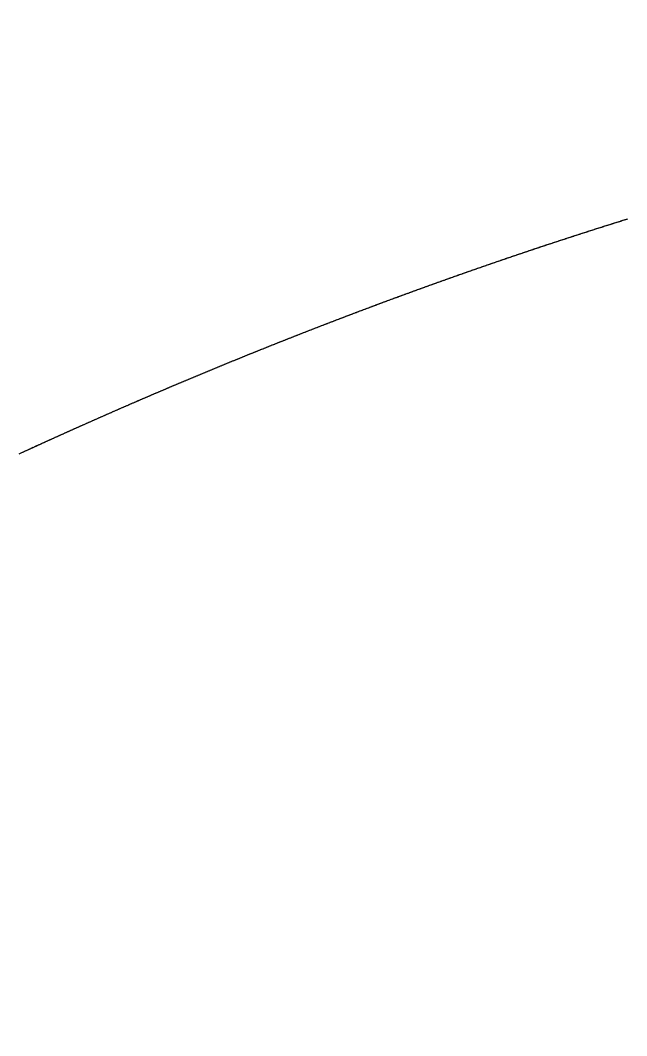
# Model space of a CAD drawing. Header units: metres. Extents: x -570 to 1280, y 0 to 800.
# Drawn here: x -412.1 to -382.3, y 150.1 to 200.1 of the extents above; entities that cross this region are included whole.
import ezdxf

# ---------------------------------------------------------------- set-up
doc = ezdxf.new("R2010")
doc.units = ezdxf.units.M

msp = doc.modelspace()

# ---------------------------------------------------------------- linework, layer by layer
for p, q in [((-382.89917, 190.11607, -692.8203), (-382.79916, 190.1475, -692.8203)), ((-382.84, 190.13469, -692.8203), (-382.74, 190.16606, -692.8203)), ((-382.78082, 190.1533, -692.8203), (-382.68082, 190.18462, -692.8203)), ((-382.72165, 190.17186, -692.8203), (-382.62164, 190.20317, -692.8203)), ((-382.66245, 190.19041, -692.8203), (-382.56244, 190.22173, -692.8203)), ((-382.60327, 190.20891, -692.8203), (-382.50327, 190.24022, -692.8203)), ((-382.5441, 190.22746, -692.8203), (-382.4441, 190.25871, -692.8203)), ((-382.48492, 190.24596, -692.8203), (-382.38492, 190.2772, -692.8203)), ((-382.42575, 190.26445, -692.8203), (-382.32574, 190.29564, -692.8203)), ((-382.36658, 190.28288, -692.8203), (-382.26657, 190.31407, -692.8203)), ((-382.30737, 190.30138, -692.8203), (-382.20737, 190.3325, -692.8203)), ((-384.497, 189.6071, -692.8203), (-384.397, 189.63933, -692.8203)), ((-384.4378, 189.6262, -692.8203), (-384.33783, 189.65837, -692.8203)), ((-384.37863, 189.64525, -692.8203), (-384.27863, 189.67741, -692.8203)), ((-384.31946, 189.66429, -692.8203), (-384.21945, 189.69646, -692.8203)), ((-384.26028, 189.68333, -692.8203), (-384.16028, 189.71544, -692.8203)), ((-384.2011, 189.70232, -692.8203), (-384.1011, 189.73442, -692.8203)), ((-384.14194, 189.7213, -692.8203), (-384.04193, 189.75334, -692.8203)), ((-384.08276, 189.74028, -692.8203), (-383.98276, 189.77232, -692.8203)), ((-384.02356, 189.75926, -692.8203), (-383.92355, 189.79124, -692.8203)), ((-383.9644, 189.77818, -692.8203), (-383.86438, 189.81017, -692.8203)), ((-383.9052, 189.7971, -692.8203), (-383.8052, 189.82903, -692.8203)), ((-383.84604, 189.81602, -692.8203), (-383.74603, 189.84789, -692.8203)), ((-383.78687, 189.83488, -692.8203), (-383.68686, 189.86674, -692.8203)), ((-383.72766, 189.85374, -692.8203), (-383.62766, 189.8856, -692.8203)), ((-383.6685, 189.8726, -692.8203), (-383.56848, 189.9044, -692.8203)), ((-383.6093, 189.89146, -692.8203), (-383.5093, 189.9232, -692.8203)), ((-383.55014, 189.91026, -692.8203), (-383.45013, 189.942, -692.8203)), ((-383.49097, 189.92906, -692.8203), (-383.39096, 189.9608, -692.8203)), ((-383.4318, 189.94786, -692.8203), (-383.3318, 189.97954, -692.8203)), ((-383.37262, 189.9666, -692.8203), (-383.2726, 189.99828, -692.8203)), ((-383.31342, 189.98534, -692.8203), (-383.2134, 190.01701, -692.8203)), ((-383.25424, 190.00407, -692.8203), (-383.15424, 190.03569, -692.8203)), ((-383.19507, 190.02281, -692.8203), (-383.09506, 190.05437, -692.8203)), ((-383.1359, 190.04149, -692.8203), (-383.0359, 190.07304, -692.8203)), ((-383.07672, 190.06017, -692.8203), (-382.9767, 190.09166, -692.8203)), ((-383.01752, 190.07884, -692.8203), (-382.9175, 190.11028, -692.8203)), ((-382.95834, 190.09746, -692.8203), (-382.85834, 190.12889, -692.8203)), ((-386.03564, 189.1049, -692.8203), (-385.93564, 189.13792, -692.8203)), ((-385.97647, 189.12444, -692.8203), (-385.87646, 189.1574, -692.8203)), ((-385.9173, 189.14397, -692.8203), (-385.8173, 189.17693, -692.8203)), ((-385.85812, 189.1635, -692.8203), (-385.75812, 189.1964, -692.8203)), ((-385.79895, 189.18297, -692.8203), (-385.6989, 189.2158, -692.8203)), ((-385.73975, 189.20244, -692.8203), (-385.63974, 189.23528, -692.8203)), ((-385.68057, 189.22185, -692.8203), (-385.58057, 189.25468, -692.8203)), ((-385.6214, 189.24132, -692.8203), (-385.5214, 189.2741, -692.8203)), ((-385.56223, 189.26073, -692.8203), (-385.46222, 189.29344, -692.8203)), ((-385.50305, 189.28008, -692.8203), (-385.403, 189.31285, -692.8203)), ((-385.44385, 189.29948, -692.8203), (-385.34387, 189.3322, -692.8203)), ((-385.38467, 189.31883, -692.8203), (-385.28467, 189.35149, -692.8203)), ((-385.3255, 189.33818, -692.8203), (-385.2255, 189.37083, -692.8203)), ((-385.26633, 189.35747, -692.8203), (-385.16632, 189.39012, -692.8203)), ((-385.20715, 189.37682, -692.8203), (-385.10715, 189.40941, -692.8203)), ((-385.14795, 189.3961, -692.8203), (-385.04797, 189.42863, -692.8203)), ((-385.0888, 189.41539, -692.8203), (-384.98877, 189.44786, -692.8203)), ((-385.0296, 189.43462, -692.8203), (-384.9296, 189.46709, -692.8203)), ((-384.97043, 189.45384, -692.8203), (-384.87042, 189.48631, -692.8203)), ((-384.91125, 189.47307, -692.8203), (-384.81125, 189.50548, -692.8203)), ((-384.85208, 189.4923, -692.8203), (-384.75208, 189.5247, -692.8203)), ((-384.7929, 189.51146, -692.8203), (-384.69287, 189.54381, -692.8203)), ((-384.7337, 189.53062, -692.8203), (-384.63373, 189.56297, -692.8203)), ((-384.67453, 189.54979, -692.8203), (-384.57452, 189.58208, -692.8203)), ((-384.61536, 189.5689, -692.8203), (-384.51535, 189.60118, -692.8203)), ((-384.55618, 189.588, -692.8203), (-384.45618, 189.62029, -692.8203)), ((-387.51514, 188.61089, -692.8203), (-387.4151, 188.64464, -692.8203)), ((-387.45593, 188.63084, -692.8203), (-387.35593, 188.66454, -692.8203)), ((-387.39676, 188.6508, -692.8203), (-387.29675, 188.6845, -692.8203)), ((-387.3376, 188.67076, -692.8203), (-387.23758, 188.70439, -692.8203)), ((-387.2784, 188.69066, -692.8203), (-387.1784, 188.72429, -692.8203)), ((-387.21924, 188.71056, -692.8203), (-387.1192, 188.74419, -692.8203)), ((-387.16003, 188.73045, -692.8203), (-387.06006, 188.76402, -692.8203)), ((-387.10086, 188.75029, -692.8203), (-387.00085, 188.78386, -692.8203)), ((-387.0417, 188.77019, -692.8203), (-386.94168, 188.8037, -692.8203)), ((-386.9825, 188.79002, -692.8203), (-386.8825, 188.82347, -692.8203)), ((-386.92334, 188.8098, -692.8203), (-386.82333, 188.84325, -692.8203)), ((-386.86414, 188.82964, -692.8203), (-386.76416, 188.86302, -692.8203)), ((-386.80496, 188.84941, -692.8203), (-386.70496, 188.8828, -692.8203)), ((-386.7458, 188.86913, -692.8203), (-386.64578, 188.90251, -692.8203)), ((-386.6866, 188.8889, -692.8203), (-386.5866, 188.92223, -692.8203)), ((-386.62744, 188.90862, -692.8203), (-386.52744, 188.94194, -692.8203)), ((-386.56827, 188.92833, -692.8203), (-386.46826, 188.9616, -692.8203)), ((-386.5091, 188.94804, -692.8203), (-386.40906, 188.98125, -692.8203)), ((-386.4499, 188.9677, -692.8203), (-386.34988, 189.0009, -692.8203)), ((-386.39072, 188.98735, -692.8203), (-386.2907, 189.02055, -692.8203)), ((-386.33154, 189.007, -692.8203), (-386.23154, 189.04015, -692.8203)), ((-386.27237, 189.0266, -692.8203), (-386.17236, 189.05974, -692.8203)), ((-386.2132, 189.04619, -692.8203), (-386.1132, 189.07933, -692.8203)), ((-386.154, 189.06578, -692.8203), (-386.05402, 189.09886, -692.8203)), ((-386.09482, 189.08537, -692.8203), (-385.9948, 189.1184, -692.8203)), ((-388.9946, 188.10588, -692.8203), (-388.8946, 188.14037, -692.8203)), ((-388.93542, 188.12633, -692.8203), (-388.8354, 188.16075, -692.8203)), ((-388.87622, 188.14671, -692.8203), (-388.7762, 188.18114, -692.8203)), ((-388.81705, 188.1671, -692.8203), (-388.71704, 188.20146, -692.8203)), ((-388.75787, 188.18742, -692.8203), (-388.65787, 188.22179, -692.8203)), ((-388.6987, 188.20781, -692.8203), (-388.5987, 188.24211, -692.8203)), ((-388.63953, 188.22807, -692.8203), (-388.53952, 188.26237, -692.8203)), ((-388.58032, 188.2484, -692.8203), (-388.48035, 188.2827, -692.8203)), ((-388.52115, 188.26866, -692.8203), (-388.42114, 188.30296, -692.8203)), ((-388.46198, 188.28899, -692.8203), (-388.36197, 188.32317, -692.8203)), ((-388.4028, 188.30919, -692.8203), (-388.3028, 188.34337, -692.8203)), ((-388.34363, 188.32945, -692.8203), (-388.24362, 188.36357, -692.8203)), ((-388.28445, 188.34966, -692.8203), (-388.18445, 188.38377, -692.8203)), ((-388.22528, 188.36986, -692.8203), (-388.12524, 188.40398, -692.8203)), ((-388.16608, 188.39006, -692.8203), (-388.06607, 188.42412, -692.8203)), ((-388.1069, 188.4102, -692.8203), (-388.0069, 188.44426, -692.8203)), ((-388.04773, 188.43034, -692.8203), (-387.94772, 188.46434, -692.8203)), ((-387.98856, 188.45049, -692.8203), (-387.88855, 188.48448, -692.8203)), ((-387.92938, 188.47063, -692.8203), (-387.82935, 188.50456, -692.8203)), ((-387.87018, 188.4907, -692.8203), (-387.7702, 188.52458, -692.8203)), ((-387.811, 188.51079, -692.8203), (-387.711, 188.54466, -692.8203)), ((-387.75183, 188.5308, -692.8203), (-387.65182, 188.56468, -692.8203)), ((-387.69266, 188.55089, -692.8203), (-387.59265, 188.5847, -692.8203)), ((-387.63348, 188.5709, -692.8203), (-387.53348, 188.60466, -692.8203)), ((-387.57428, 188.59093, -692.8203), (-387.4743, 188.62468, -692.8203)), ((-390.4149, 187.61082, -692.8203), (-390.31488, 187.64604, -692.8203)), ((-390.3557, 187.63164, -692.8203), (-390.25568, 187.6668, -692.8203)), ((-390.2965, 187.65245, -692.8203), (-390.19653, 187.6876, -692.8203)), ((-390.23734, 187.67326, -692.8203), (-390.13733, 187.70836, -692.8203)), ((-390.17816, 187.69408, -692.8203), (-390.07816, 187.72911, -692.8203)), ((-390.119, 187.71483, -692.8203), (-390.01898, 187.74986, -692.8203)), ((-390.0598, 187.73552, -692.8203), (-389.9598, 187.77055, -692.8203)), ((-390.0006, 187.75627, -692.8203), (-389.90063, 187.79124, -692.8203)), ((-389.94147, 187.77696, -692.8203), (-389.84143, 187.81194, -692.8203)), ((-389.88226, 187.79765, -692.8203), (-389.78226, 187.83257, -692.8203)), ((-389.8231, 187.81834, -692.8203), (-389.72308, 187.85326, -692.8203)), ((-389.76392, 187.83897, -692.8203), (-389.6639, 187.87383, -692.8203)), ((-389.70474, 187.8596, -692.8203), (-389.60474, 187.89445, -692.8203)), ((-389.64557, 187.88023, -692.8203), (-389.54553, 187.91502, -692.8203)), ((-389.58636, 187.90086, -692.8203), (-389.4864, 187.93565, -692.8203)), ((-389.5272, 187.92143, -692.8203), (-389.4272, 187.95616, -692.8203)), ((-389.46802, 187.942, -692.8203), (-389.368, 187.97673, -692.8203)), ((-389.40884, 187.96257, -692.8203), (-389.30884, 187.99724, -692.8203)), ((-389.34967, 187.98308, -692.8203), (-389.24966, 188.01775, -692.8203)), ((-389.29047, 188.00359, -692.8203), (-389.1905, 188.03825, -692.8203)), ((-389.2313, 188.0241, -692.8203), (-389.1313, 188.0587, -692.8203)), ((-389.17212, 188.0446, -692.8203), (-389.0721, 188.07915, -692.8203)), ((-389.11295, 188.06505, -692.8203), (-389.01294, 188.0996, -692.8203)), ((-389.05377, 188.0855, -692.8203), (-388.95377, 188.11998, -692.8203)), ((-391.83517, 187.1057, -692.8203), (-391.73517, 187.14159, -692.8203)), ((-391.776, 187.12694, -692.8203), (-391.676, 187.16277, -692.8203)), ((-391.7168, 187.14818, -692.8203), (-391.61682, 187.184, -692.8203)), ((-391.65765, 187.16936, -692.8203), (-391.55762, 187.20518, -692.8203)), ((-391.59845, 187.19054, -692.8203), (-391.49844, 187.22636, -692.8203)), ((-391.53928, 187.21172, -692.8203), (-391.43927, 187.24748, -692.8203)), ((-391.4801, 187.2329, -692.8203), (-391.3801, 187.2686, -692.8203)), ((-391.42093, 187.25407, -692.8203), (-391.32092, 187.28972, -692.8203)), ((-391.36176, 187.27519, -692.8203), (-391.26172, 187.31084, -692.8203)), ((-391.30255, 187.29631, -692.8203), (-391.20255, 187.3319, -692.8203)), ((-391.24338, 187.31737, -692.8203), (-391.14337, 187.35295, -692.8203)), ((-391.1842, 187.33842, -692.8203), (-391.0842, 187.37401, -692.8203)), ((-391.12503, 187.35948, -692.8203), (-391.02502, 187.39507, -692.8203)), ((-391.06586, 187.38054, -692.8203), (-390.96585, 187.41606, -692.8203)), ((-391.00665, 187.4016, -692.8203), (-390.90668, 187.43706, -692.8203)), ((-390.94748, 187.42259, -692.8203), (-390.84747, 187.45805, -692.8203)), ((-390.8883, 187.44359, -692.8203), (-390.7883, 187.47899, -692.8203)), ((-390.82913, 187.46452, -692.8203), (-390.72913, 187.49992, -692.8203)), ((-390.76996, 187.48546, -692.8203), (-390.66995, 187.52086, -692.8203)), ((-390.7108, 187.5064, -692.8203), (-390.61078, 187.54173, -692.8203)), ((-390.6516, 187.52733, -692.8203), (-390.55157, 187.56267, -692.8203)), ((-390.5924, 187.54826, -692.8203), (-390.4924, 187.58354, -692.8203)), ((-390.53323, 187.56914, -692.8203), (-390.43323, 187.60435, -692.8203)), ((-390.47406, 187.59001, -692.8203), (-390.37405, 187.62523, -692.8203)), ((-393.1963, 186.6121, -692.8203), (-393.09628, 186.64867, -692.8203)), ((-393.13712, 186.63371, -692.8203), (-393.0371, 186.67027, -692.8203)), ((-393.07794, 186.65538, -692.8203), (-392.9779, 186.69188, -692.8203)), ((-393.01874, 186.67699, -692.8203), (-392.91873, 186.71349, -692.8203)), ((-392.95956, 186.6986, -692.8203), (-392.85956, 186.73503, -692.8203)), ((-392.9004, 186.7202, -692.8203), (-392.80038, 186.75664, -692.8203)), ((-392.84122, 186.74174, -692.8203), (-392.7412, 186.77812, -692.8203)), ((-392.78204, 186.76329, -692.8203), (-392.682, 186.79967, -692.8203)), ((-392.72284, 186.78484, -692.8203), (-392.62286, 186.82115, -692.8203)), ((-392.66367, 186.80632, -692.8203), (-392.56366, 186.84264, -692.8203)), ((-392.6045, 186.8278, -692.8203), (-392.5045, 186.86412, -692.8203)), ((-392.54532, 186.84929, -692.8203), (-392.4453, 186.88554, -692.8203)), ((-392.48615, 186.87077, -692.8203), (-392.38614, 186.90697, -692.8203)), ((-392.42694, 186.8922, -692.8203), (-392.32697, 186.92839, -692.8203)), ((-392.3678, 186.91362, -692.8203), (-392.26776, 186.94981, -692.8203)), ((-392.3086, 186.93504, -692.8203), (-392.2086, 186.97118, -692.8203)), ((-392.24942, 186.9564, -692.8203), (-392.1494, 186.99254, -692.8203)), ((-392.19025, 186.97783, -692.8203), (-392.09024, 187.0139, -692.8203)), ((-392.13107, 186.99913, -692.8203), (-392.03107, 187.0352, -692.8203)), ((-392.0719, 187.0205, -692.8203), (-391.97186, 187.0565, -692.8203)), ((-392.0127, 187.0418, -692.8203), (-391.91272, 187.0778, -692.8203)), ((-391.95352, 187.0631, -692.8203), (-391.85352, 187.09904, -692.8203)), ((-391.89435, 187.0844, -692.8203), (-391.79434, 187.12035, -692.8203)), ((-394.5574, 186.10924, -692.8203), (-394.4574, 186.14653, -692.8203)), ((-394.49823, 186.13133, -692.8203), (-394.3982, 186.16856, -692.8203)), ((-394.43903, 186.15337, -692.8203), (-394.33905, 186.19054, -692.8203)), ((-394.37985, 186.17534, -692.8203), (-394.27985, 186.21251, -692.8203)), ((-394.32068, 186.19737, -692.8203), (-394.22067, 186.23448, -692.8203)), ((-394.2615, 186.21935, -692.8203), (-394.1615, 186.25645, -692.8203)), ((-394.20233, 186.24132, -692.8203), (-394.10233, 186.27843, -692.8203)), ((-394.14313, 186.26329, -692.8203), (-394.04315, 186.30034, -692.8203)), ((-394.08398, 186.2852, -692.8203), (-393.98395, 186.32225, -692.8203)), ((-394.02478, 186.30711, -692.8203), (-393.92477, 186.3441, -692.8203)), ((-393.9656, 186.32903, -692.8203), (-393.8656, 186.36595, -692.8203)), ((-393.90643, 186.35088, -692.8203), (-393.80643, 186.3878, -692.8203)), ((-393.84726, 186.37279, -692.8203), (-393.74725, 186.40965, -692.8203)), ((-393.7881, 186.39458, -692.8203), (-393.68805, 186.4315, -692.8203)), ((-393.72888, 186.41643, -692.8203), (-393.62888, 186.4533, -692.8203)), ((-393.6697, 186.43822, -692.8203), (-393.5697, 186.47508, -692.8203)), ((-393.61053, 186.46, -692.8203), (-393.51053, 186.49681, -692.8203)), ((-393.55136, 186.4818, -692.8203), (-393.45135, 186.51854, -692.8203)), ((-393.4922, 186.50359, -692.8203), (-393.39218, 186.54027, -692.8203)), ((-393.43298, 186.52531, -692.8203), (-393.333, 186.562, -692.8203)), ((-393.3738, 186.54704, -692.8203), (-393.2738, 186.58372, -692.8203)), ((-393.31464, 186.56871, -692.8203), (-393.21463, 186.6054, -692.8203)), ((-393.25546, 186.59044, -692.8203), (-393.15546, 186.627, -692.8203)), ((-395.91852, 185.59715, -692.8203), (-395.8185, 185.63506, -692.8203)), ((-395.85934, 185.61961, -692.8203), (-395.75934, 185.65752, -692.8203)), ((-395.80017, 185.64201, -692.8203), (-395.70013, 185.67992, -692.8203)), ((-395.74097, 185.66447, -692.8203), (-395.64096, 185.70232, -692.8203)), ((-395.6818, 185.68687, -692.8203), (-395.5818, 185.72472, -692.8203)), ((-395.62262, 185.70927, -692.8203), (-395.5226, 185.74706, -692.8203)), ((-395.56345, 185.73161, -692.8203), (-395.46344, 185.7694, -692.8203)), ((-395.50427, 185.75401, -692.8203), (-395.40424, 185.79173, -692.8203)), ((-395.44507, 185.77629, -692.8203), (-395.34506, 185.81401, -692.8203)), ((-395.3859, 185.79863, -692.8203), (-395.2859, 185.83629, -692.8203)), ((-395.32672, 185.8209, -692.8203), (-395.2267, 185.85857, -692.8203)), ((-395.26755, 185.84325, -692.8203), (-395.16754, 185.88084, -692.8203)), ((-395.20837, 185.86546, -692.8203), (-395.10834, 185.90306, -692.8203)), ((-395.14917, 185.88774, -692.8203), (-395.0492, 185.92528, -692.8203)), ((-395.09, 185.90996, -692.8203), (-394.99, 185.9475, -692.8203)), ((-395.03082, 185.93217, -692.8203), (-394.93082, 185.96965, -692.8203)), ((-394.97165, 185.95439, -692.8203), (-394.87164, 185.9918, -692.8203)), ((-394.91248, 185.97655, -692.8203), (-394.81247, 186.01396, -692.8203)), ((-394.85327, 185.9987, -692.8203), (-394.7533, 186.03612, -692.8203)), ((-394.79413, 186.02086, -692.8203), (-394.6941, 186.05821, -692.8203)), ((-394.73492, 186.04295, -692.8203), (-394.63492, 186.0803, -692.8203)), ((-394.67575, 186.06511, -692.8203), (-394.57574, 186.1024, -692.8203)), ((-394.61658, 186.0872, -692.8203), (-394.51657, 186.12444, -692.8203)), ((-397.22055, 185.09862, -692.8203), (-397.12054, 185.13719, -692.8203)), ((-397.16138, 185.12144, -692.8203), (-397.06137, 185.16002, -692.8203)), ((-397.10217, 185.14427, -692.8203), (-397.0022, 185.18279, -692.8203)), ((-397.043, 185.1671, -692.8203), (-396.943, 185.20555, -692.8203)), ((-396.98383, 185.18987, -692.8203), (-396.88382, 185.22832, -692.8203)), ((-396.92462, 185.21263, -692.8203), (-396.82465, 185.25108, -692.8203)), ((-396.86545, 185.2354, -692.8203), (-396.76544, 185.27379, -692.8203)), ((-396.80627, 185.25816, -692.8203), (-396.70627, 185.2965, -692.8203)), ((-396.74707, 185.28087, -692.8203), (-396.6471, 185.3192, -692.8203)), ((-396.6879, 185.30357, -692.8203), (-396.5879, 185.3419, -692.8203)), ((-396.62872, 185.32628, -692.8203), (-396.52872, 185.36455, -692.8203)), ((-396.56952, 185.34892, -692.8203), (-396.46954, 185.38719, -692.8203)), ((-396.51035, 185.37157, -692.8203), (-396.41034, 185.40984, -692.8203)), ((-396.45117, 185.39421, -692.8203), (-396.35117, 185.43242, -692.8203)), ((-396.392, 185.41685, -692.8203), (-396.292, 185.455, -692.8203)), ((-396.3328, 185.43944, -692.8203), (-396.2328, 185.47758, -692.8203)), ((-396.27362, 185.46202, -692.8203), (-396.1736, 185.5001, -692.8203)), ((-396.21445, 185.4846, -692.8203), (-396.11444, 185.52269, -692.8203)), ((-396.15527, 185.50713, -692.8203), (-396.05524, 185.54521, -692.8203)), ((-396.09607, 185.52965, -692.8203), (-395.99606, 185.56767, -692.8203)), ((-396.0369, 185.55217, -692.8203), (-395.9369, 185.5902, -692.8203)), ((-395.97772, 185.57469, -692.8203), (-395.8777, 185.61266, -692.8203)), ((-398.52258, 184.5916, -692.8203), (-398.42258, 184.63078, -692.8203)), ((-398.4634, 184.61479, -692.8203), (-398.3634, 184.65404, -692.8203)), ((-398.40424, 184.63805, -692.8203), (-398.3042, 184.67717, -692.8203)), ((-398.34503, 184.66124, -692.8203), (-398.24503, 184.70036, -692.8203)), ((-398.28586, 184.68437, -692.8203), (-398.18585, 184.7235, -692.8203)), ((-398.22668, 184.70757, -692.8203), (-398.12665, 184.74663, -692.8203)), ((-398.16748, 184.7307, -692.8203), (-398.06747, 184.76976, -692.8203)), ((-398.1083, 184.75383, -692.8203), (-398.0083, 184.79283, -692.8203)), ((-398.04913, 184.7769, -692.8203), (-397.9491, 184.8159, -692.8203)), ((-397.98993, 184.80003, -692.8203), (-397.88992, 184.83897, -692.8203)), ((-397.93076, 184.8231, -692.8203), (-397.83075, 184.86205, -692.8203)), ((-397.87158, 184.84612, -692.8203), (-397.77158, 184.88506, -692.8203)), ((-397.81238, 184.86919, -692.8203), (-397.71237, 184.90807, -692.8203)), ((-397.7532, 184.8922, -692.8203), (-397.6532, 184.93108, -692.8203)), ((-397.69403, 184.9152, -692.8203), (-397.59402, 184.95403, -692.8203)), ((-397.63483, 184.93822, -692.8203), (-397.53482, 184.97697, -692.8203)), ((-397.57565, 184.96117, -692.8203), (-397.47565, 184.99992, -692.8203)), ((-397.51648, 184.98412, -692.8203), (-397.41647, 185.02287, -692.8203)), ((-397.45728, 185.00706, -692.8203), (-397.3573, 185.04576, -692.8203)), ((-397.3981, 185.02995, -692.8203), (-397.2981, 185.06865, -692.8203)), ((-397.33893, 185.05284, -692.8203), (-397.23892, 185.09148, -692.8203)), ((-397.27972, 185.07573, -692.8203), (-397.17975, 185.11436, -692.8203)), ((-399.76544, 184.09972, -692.8203), (-399.66544, 184.13957, -692.8203)), ((-399.70624, 184.12328, -692.8203), (-399.60626, 184.16313, -692.8203)), ((-399.64706, 184.1469, -692.8203), (-399.54706, 184.18669, -692.8203)), ((-399.5879, 184.17046, -692.8203), (-399.48788, 184.21019, -692.8203)), ((-399.5287, 184.19395, -692.8203), (-399.4287, 184.23375, -692.8203)), ((-399.4695, 184.21751, -692.8203), (-399.3695, 184.25725, -692.8203)), ((-399.41034, 184.24101, -692.8203), (-399.31033, 184.28069, -692.8203)), ((-399.35114, 184.26451, -692.8203), (-399.25116, 184.30418, -692.8203)), ((-399.29196, 184.28801, -692.8203), (-399.19196, 184.32762, -692.8203)), ((-399.2328, 184.31145, -692.8203), (-399.13278, 184.35106, -692.8203)), ((-399.1736, 184.33488, -692.8203), (-399.0736, 184.37444, -692.8203)), ((-399.1144, 184.35832, -692.8203), (-399.0144, 184.39787, -692.8203)), ((-399.05524, 184.3817, -692.8203), (-398.95523, 184.42125, -692.8203)), ((-398.99606, 184.40508, -692.8203), (-398.89606, 184.44456, -692.8203)), ((-398.93686, 184.42845, -692.8203), (-398.83685, 184.46794, -692.8203)), ((-398.8777, 184.45183, -692.8203), (-398.77768, 184.49126, -692.8203)), ((-398.8185, 184.47514, -692.8203), (-398.7185, 184.51457, -692.8203)), ((-398.75934, 184.49846, -692.8203), (-398.6593, 184.53783, -692.8203)), ((-398.70013, 184.52177, -692.8203), (-398.60013, 184.56108, -692.8203)), ((-398.64096, 184.54503, -692.8203), (-398.54095, 184.58434, -692.8203)), ((-398.5818, 184.56834, -692.8203), (-398.48175, 184.60759, -692.8203)), ((-401.0083, 183.60008, -692.8203), (-400.90826, 183.64055, -692.8203)), ((-400.9491, 183.62407, -692.8203), (-400.8491, 183.66447, -692.8203)), ((-400.88992, 183.648, -692.8203), (-400.78992, 183.6884, -692.8203)), ((-400.83075, 183.67192, -692.8203), (-400.7307, 183.71233, -692.8203)), ((-400.77155, 183.69585, -692.8203), (-400.67154, 183.73619, -692.8203)), ((-400.71237, 183.71971, -692.8203), (-400.61237, 183.76006, -692.8203)), ((-400.6532, 183.74364, -692.8203), (-400.55316, 183.78392, -692.8203)), ((-400.594, 183.7675, -692.8203), (-400.494, 183.80772, -692.8203)), ((-400.53482, 183.7913, -692.8203), (-400.4348, 183.83159, -692.8203)), ((-400.47565, 183.81517, -692.8203), (-400.37564, 183.85533, -692.8203)), ((-400.41644, 183.83897, -692.8203), (-400.31644, 183.87914, -692.8203)), ((-400.35727, 183.86272, -692.8203), (-400.25726, 183.90288, -692.8203)), ((-400.2981, 183.88652, -692.8203), (-400.1981, 183.92662, -692.8203)), ((-400.2389, 183.91026, -692.8203), (-400.13892, 183.95036, -692.8203)), ((-400.17972, 183.934, -692.8203), (-400.0797, 183.9741, -692.8203)), ((-400.12054, 183.95775, -692.8203), (-400.02054, 183.99779, -692.8203)), ((-400.06134, 183.98143, -692.8203), (-399.96136, 184.02147, -692.8203)), ((-400.00217, 184.00511, -692.8203), (-399.90216, 184.04509, -692.8203)), ((-399.943, 184.0288, -692.8203), (-399.843, 184.06877, -692.8203)), ((-399.8838, 184.05241, -692.8203), (-399.7838, 184.09239, -692.8203)), ((-399.82462, 184.0761, -692.8203), (-399.7246, 184.11595, -692.8203)), ((-402.25113, 183.09276, -692.8203), (-402.15112, 183.13383, -692.8203)), ((-402.19196, 183.11711, -692.8203), (-402.09195, 183.15819, -692.8203)), ((-402.13275, 183.1414, -692.8203), (-402.03278, 183.18248, -692.8203)), ((-402.07358, 183.1657, -692.8203), (-401.97357, 183.20671, -692.8203)), ((-402.0144, 183.18999, -692.8203), (-401.9144, 183.23094, -692.8203)), ((-401.95523, 183.21422, -692.8203), (-401.85522, 183.25523, -692.8203)), ((-401.89603, 183.23851, -692.8203), (-401.79602, 183.2794, -692.8203)), ((-401.83685, 183.26274, -692.8203), (-401.73685, 183.30363, -692.8203)), ((-401.77768, 183.28691, -692.8203), (-401.67767, 183.3278, -692.8203)), ((-401.71848, 183.31114, -692.8203), (-401.61847, 183.35197, -692.8203)), ((-401.6593, 183.33531, -692.8203), (-401.5593, 183.37608, -692.8203)), ((-401.60013, 183.35948, -692.8203), (-401.50012, 183.40025, -692.8203)), ((-401.54095, 183.38359, -692.8203), (-401.44092, 183.42436, -692.8203)), ((-401.48175, 183.4077, -692.8203), (-401.38174, 183.44847, -692.8203)), ((-401.42258, 183.43181, -692.8203), (-401.32257, 183.47252, -692.8203)), ((-401.3634, 183.45592, -692.8203), (-401.26337, 183.49657, -692.8203)), ((-401.3042, 183.47997, -692.8203), (-401.2042, 183.52061, -692.8203)), ((-401.24503, 183.50407, -692.8203), (-401.14502, 183.54466, -692.8203)), ((-401.18585, 183.52806, -692.8203), (-401.08582, 183.56865, -692.8203)), ((-401.12665, 183.55211, -692.8203), (-401.02664, 183.59264, -692.8203)), ((-401.06747, 183.5761, -692.8203), (-400.96747, 183.61662, -692.8203)), ((-403.4348, 182.6024, -692.8203), (-403.33478, 182.64409, -692.8203)), ((-403.3756, 182.62706, -692.8203), (-403.2756, 182.66875, -692.8203)), ((-403.31644, 182.65178, -692.8203), (-403.21643, 182.6934, -692.8203)), ((-403.25726, 182.67638, -692.8203), (-403.15726, 182.718, -692.8203)), ((-403.19806, 182.70103, -692.8203), (-403.09805, 182.7426, -692.8203)), ((-403.1389, 182.72563, -692.8203), (-403.03888, 182.7672, -692.8203)), ((-403.0797, 182.75023, -692.8203), (-402.9797, 182.79173, -692.8203)), ((-403.0205, 182.77483, -692.8203), (-402.9205, 182.81633, -692.8203)), ((-402.96133, 182.79936, -692.8203), (-402.86133, 182.84087, -692.8203)), ((-402.90216, 182.82396, -692.8203), (-402.80215, 182.86534, -692.8203)), ((-402.84296, 182.84843, -692.8203), (-402.74298, 182.88988, -692.8203)), ((-402.78378, 182.87297, -692.8203), (-402.68378, 182.91435, -692.8203)), ((-402.7246, 182.89745, -692.8203), (-402.6246, 182.93883, -692.8203)), ((-402.6654, 182.92192, -692.8203), (-402.56543, 182.96324, -692.8203)), ((-402.60623, 182.9464, -692.8203), (-402.50623, 182.98766, -692.8203)), ((-402.54706, 182.97081, -692.8203), (-402.44705, 183.01207, -692.8203)), ((-402.48785, 182.99522, -692.8203), (-402.38788, 183.03648, -692.8203)), ((-402.42868, 183.01964, -692.8203), (-402.32867, 183.06084, -692.8203)), ((-402.3695, 183.04405, -692.8203), (-402.2695, 183.08519, -692.8203)), ((-402.3103, 183.0684, -692.8203), (-402.21033, 183.10954, -692.8203)), ((-404.61847, 182.10503, -692.8203), (-404.51846, 182.14732, -692.8203)), ((-404.5593, 182.13005, -692.8203), (-404.4593, 182.17235, -692.8203)), ((-404.5001, 182.15508, -692.8203), (-404.4001, 182.19731, -692.8203)), ((-404.44092, 182.1801, -692.8203), (-404.3409, 182.22227, -692.8203)), ((-404.38174, 182.20506, -692.8203), (-404.28174, 182.24724, -692.8203)), ((-404.32257, 182.23003, -692.8203), (-404.22253, 182.2722, -692.8203)), ((-404.26337, 182.25499, -692.8203), (-404.16336, 182.2971, -692.8203)), ((-404.2042, 182.27989, -692.8203), (-404.1042, 182.322, -692.8203)), ((-404.14502, 182.30486, -692.8203), (-404.04498, 182.34691, -692.8203)), ((-404.08582, 182.3297, -692.8203), (-403.9858, 182.37175, -692.8203)), ((-404.02664, 182.3546, -692.8203), (-403.92664, 182.39659, -692.8203)), ((-403.96747, 182.37944, -692.8203), (-403.86743, 182.42143, -692.8203)), ((-403.90826, 182.40428, -692.8203), (-403.80826, 182.44621, -692.8203)), ((-403.8491, 182.42912, -692.8203), (-403.74908, 182.47105, -692.8203)), ((-403.78992, 182.4539, -692.8203), (-403.68988, 182.49583, -692.8203)), ((-403.7307, 182.47874, -692.8203), (-403.6307, 182.52055, -692.8203)), ((-403.67154, 182.50352, -692.8203), (-403.57153, 182.54533, -692.8203)), ((-403.61237, 182.52824, -692.8203), (-403.51233, 182.57005, -692.8203)), ((-403.55316, 182.55296, -692.8203), (-403.45316, 182.59471, -692.8203)), ((-403.494, 182.57768, -692.8203), (-403.39398, 182.61943, -692.8203)), ((-405.80212, 181.6007, -692.8203), (-405.70212, 181.64354, -692.8203)), ((-405.74295, 181.62608, -692.8203), (-405.64294, 181.66893, -692.8203)), ((-405.68378, 181.65141, -692.8203), (-405.58377, 181.69426, -692.8203)), ((-405.62457, 181.6768, -692.8203), (-405.5246, 181.71959, -692.8203)), ((-405.5654, 181.70213, -692.8203), (-405.4654, 181.74486, -692.8203)), ((-405.50623, 181.7274, -692.8203), (-405.40622, 181.77019, -692.8203)), ((-405.44702, 181.75273, -692.8203), (-405.34705, 181.79546, -692.8203)), ((-405.38785, 181.778, -692.8203), (-405.28784, 181.82066, -692.8203)), ((-405.32867, 181.80327, -692.8203), (-405.22867, 181.84593, -692.8203)), ((-405.26947, 181.82854, -692.8203), (-405.1695, 181.87114, -692.8203)), ((-405.2103, 181.85374, -692.8203), (-405.1103, 181.89635, -692.8203)), ((-405.15112, 181.87895, -692.8203), (-405.05112, 181.9215, -692.8203)), ((-405.09192, 181.90416, -692.8203), (-404.99194, 181.94664, -692.8203)), ((-405.03275, 181.9293, -692.8203), (-404.93274, 181.97179, -692.8203)), ((-404.97357, 181.95445, -692.8203), (-404.87357, 181.99693, -692.8203)), ((-404.91437, 181.9796, -692.8203), (-404.8144, 182.02208, -692.8203)), ((-404.8552, 182.00475, -692.8203), (-404.7552, 182.04716, -692.8203)), ((-404.79602, 182.02983, -692.8203), (-404.696, 182.07219, -692.8203)), ((-404.73682, 182.05492, -692.8203), (-404.63684, 182.09727, -692.8203)), ((-404.67764, 182.08, -692.8203), (-404.57764, 182.1223, -692.8203)), ((-406.9858, 181.08934, -692.8203), (-406.8858, 181.1328, -692.8203)), ((-406.92664, 181.11504, -692.8203), (-406.8266, 181.1585, -692.8203)), ((-406.86743, 181.1408, -692.8203), (-406.76743, 181.18419, -692.8203)), ((-406.80826, 181.16649, -692.8203), (-406.70825, 181.20982, -692.8203)), ((-406.74908, 181.19212, -692.8203), (-406.64905, 181.23552, -692.8203)), ((-406.68988, 181.21782, -692.8203), (-406.58987, 181.26115, -692.8203)), ((-406.6307, 181.24345, -692.8203), (-406.5307, 181.28673, -692.8203)), ((-406.57153, 181.26909, -692.8203), (-406.4715, 181.31236, -692.8203)), ((-406.51233, 181.29472, -692.8203), (-406.41232, 181.33794, -692.8203)), ((-406.45316, 181.3203, -692.8203), (-406.35315, 181.36351, -692.8203)), ((-406.39398, 181.34587, -692.8203), (-406.29395, 181.38902, -692.8203)), ((-406.33478, 181.37144, -692.8203), (-406.23477, 181.4146, -692.8203)), ((-406.2756, 181.39696, -692.8203), (-406.1756, 181.44011, -692.8203)), ((-406.21643, 181.42253, -692.8203), (-406.1164, 181.46556, -692.8203)), ((-406.15723, 181.44798, -692.8203), (-406.05722, 181.49107, -692.8203)), ((-406.09805, 181.4735, -692.8203), (-405.99805, 181.51653, -692.8203)), ((-406.03888, 181.49895, -692.8203), (-405.93884, 181.54198, -692.8203)), ((-405.97968, 181.5244, -692.8203), (-405.87967, 181.56737, -692.8203)), ((-405.9205, 181.54985, -692.8203), (-405.8205, 181.59282, -692.8203)), ((-405.86133, 181.5753, -692.8203), (-405.76132, 181.61821, -692.8203)), ((-408.1103, 180.59703, -692.8203), (-408.01028, 180.64104, -692.8203)), ((-408.0511, 180.6231, -692.8203), (-407.9511, 180.6671, -692.8203)), ((-407.9919, 180.64915, -692.8203), (-407.8919, 180.6931, -692.8203)), ((-407.93274, 180.67516, -692.8203), (-407.83273, 180.7191, -692.8203)), ((-407.87354, 180.70122, -692.8203), (-407.77356, 180.7451, -692.8203)), ((-407.81436, 180.72722, -692.8203), (-407.71436, 180.7711, -692.8203)), ((-407.7552, 180.75316, -692.8203), (-407.65518, 180.79704, -692.8203)), ((-407.69598, 180.77916, -692.8203), (-407.596, 180.82298, -692.8203)), ((-407.6368, 180.8051, -692.8203), (-407.5368, 180.84886, -692.8203)), ((-407.57764, 180.83098, -692.8203), (-407.47763, 180.8748, -692.8203)), ((-407.51843, 180.85692, -692.8203), (-407.41846, 180.90068, -692.8203)), ((-407.45926, 180.8828, -692.8203), (-407.35925, 180.9265, -692.8203)), ((-407.4001, 180.90868, -692.8203), (-407.30008, 180.95238, -692.8203)), ((-407.3409, 180.93456, -692.8203), (-407.2409, 180.9782, -692.8203)), ((-407.2817, 180.96037, -692.8203), (-407.1817, 181.00401, -692.8203)), ((-407.22253, 180.98619, -692.8203), (-407.12253, 181.02977, -692.8203)), ((-407.16336, 181.01201, -692.8203), (-407.06335, 181.05559, -692.8203)), ((-407.10416, 181.03783, -692.8203), (-407.00415, 181.08134, -692.8203)), ((-407.04498, 181.06358, -692.8203), (-406.94498, 181.10704, -692.8203)), ((-409.23477, 180.09843, -692.8203), (-409.13477, 180.14299, -692.8203)), ((-409.1756, 180.1248, -692.8203), (-409.07556, 180.16942, -692.8203)), ((-409.1164, 180.15123, -692.8203), (-409.0164, 180.19572, -692.8203)), ((-409.05722, 180.1776, -692.8203), (-408.9572, 180.22209, -692.8203)), ((-408.99805, 180.2039, -692.8203), (-408.898, 180.2484, -692.8203)), ((-408.93884, 180.23027, -692.8203), (-408.83884, 180.2747, -692.8203)), ((-408.87967, 180.25658, -692.8203), (-408.77966, 180.30095, -692.8203)), ((-408.8205, 180.28288, -692.8203), (-408.72046, 180.32726, -692.8203)), ((-408.7613, 180.30913, -692.8203), (-408.6613, 180.3535, -692.8203)), ((-408.70212, 180.33537, -692.8203), (-408.6021, 180.37975, -692.8203)), ((-408.64294, 180.36162, -692.8203), (-408.54294, 180.40593, -692.8203)), ((-408.58374, 180.38786, -692.8203), (-408.48373, 180.43211, -692.8203)), ((-408.52457, 180.41405, -692.8203), (-408.42456, 180.4583, -692.8203)), ((-408.4654, 180.44023, -692.8203), (-408.3654, 180.48448, -692.8203)), ((-408.4062, 180.46642, -692.8203), (-408.30618, 180.5106, -692.8203)), ((-408.34702, 180.4926, -692.8203), (-408.247, 180.53673, -692.8203)), ((-408.28784, 180.51872, -692.8203), (-408.18784, 180.56285, -692.8203)), ((-408.22864, 180.54485, -692.8203), (-408.12866, 180.58891, -692.8203)), ((-408.16946, 180.57097, -692.8203), (-408.06946, 180.61504, -692.8203)), ((-410.35925, 179.59349, -692.8203), (-410.25925, 179.63866, -692.8203)), ((-410.30005, 179.62022, -692.8203), (-410.20007, 179.66533, -692.8203)), ((-410.24088, 179.64696, -692.8203), (-410.14087, 179.69206, -692.8203)), ((-410.1817, 179.67363, -692.8203), (-410.0817, 179.71867, -692.8203)), ((-410.1225, 179.7003, -692.8203), (-410.02252, 179.74535, -692.8203)), ((-410.06332, 179.72697, -692.8203), (-409.96332, 179.77196, -692.8203)), ((-410.00415, 179.75365, -692.8203), (-409.90414, 179.79863, -692.8203)), ((-409.94498, 179.78026, -692.8203), (-409.84497, 179.82518, -692.8203)), ((-409.88577, 179.80687, -692.8203), (-409.78577, 179.85179, -692.8203)), ((-409.8266, 179.83348, -692.8203), (-409.7266, 179.87834, -692.8203)), ((-409.76743, 179.86003, -692.8203), (-409.66742, 179.90489, -692.8203)), ((-409.70825, 179.88658, -692.8203), (-409.60822, 179.93144, -692.8203)), ((-409.64905, 179.91313, -692.8203), (-409.54904, 179.95793, -692.8203)), ((-409.58987, 179.93968, -692.8203), (-409.48987, 179.98442, -692.8203)), ((-409.5307, 179.96617, -692.8203), (-409.43066, 180.01091, -692.8203)), ((-409.4715, 179.99266, -692.8203), (-409.3715, 180.03734, -692.8203)), ((-409.41232, 180.01909, -692.8203), (-409.31232, 180.06383, -692.8203)), ((-409.35315, 180.04558, -692.8203), (-409.2531, 180.0902, -692.8203)), ((-409.29395, 180.072, -692.8203), (-409.19394, 180.11662, -692.8203)), ((-411.48373, 179.08226, -692.8203), (-411.38373, 179.12798, -692.8203)), ((-411.42456, 179.1093, -692.8203), (-411.32455, 179.15501, -692.8203)), ((-411.36536, 179.13634, -692.8203), (-411.26535, 179.18199, -692.8203)), ((-411.30618, 179.16338, -692.8203), (-411.20618, 179.20903, -692.8203)), ((-411.247, 179.19041, -692.8203), (-411.147, 179.23601, -692.8203)), ((-411.1878, 179.21739, -692.8203), (-411.0878, 179.26299, -692.8203)), ((-411.12863, 179.24437, -692.8203), (-411.02863, 179.2899, -692.8203)), ((-411.06946, 179.27135, -692.8203), (-410.96945, 179.31682, -692.8203)), ((-411.01025, 179.29826, -692.8203), (-410.91028, 179.34373, -692.8203)), ((-410.95108, 179.32518, -692.8203), (-410.85107, 179.37065, -692.8203)), ((-410.8919, 179.3521, -692.8203), (-410.7919, 179.3975, -692.8203)), ((-410.8327, 179.37901, -692.8203), (-410.73273, 179.42436, -692.8203)), ((-410.77353, 179.40587, -692.8203), (-410.67352, 179.45122, -692.8203)), ((-410.71436, 179.43272, -692.8203), (-410.61435, 179.47807, -692.8203)), ((-410.65515, 179.45958, -692.8203), (-410.55518, 179.50487, -692.8203)), ((-410.59598, 179.48637, -692.8203), (-410.49597, 179.53166, -692.8203)), ((-410.5368, 179.51317, -692.8203), (-410.4368, 179.55846, -692.8203)), ((-410.4776, 179.53996, -692.8203), (-410.37762, 179.58519, -692.8203)), ((-410.41843, 179.56676, -692.8203), (-410.31842, 179.61192, -692.8203)), ((-412.19394, 178.75609, -692.8203), (-412.09393, 178.80217, -692.8203)), ((-412.13477, 178.78337, -692.8203), (-412.03473, 178.82939, -692.8203)), ((-412.07556, 178.8106, -692.8203), (-411.97556, 178.85661, -692.8203)), ((-412.0164, 178.83788, -692.8203), (-411.91638, 178.88383, -692.8203)), ((-411.9572, 178.8651, -692.8203), (-411.85718, 178.91106, -692.8203)), ((-411.898, 178.89226, -692.8203), (-411.798, 178.93822, -692.8203)), ((-411.83884, 178.91948, -692.8203), (-411.73883, 178.96538, -692.8203)), ((-411.77966, 178.94664, -692.8203), (-411.67963, 178.99254, -692.8203)), ((-411.72046, 178.9738, -692.8203), (-411.62045, 179.01964, -692.8203)), ((-411.6613, 179.0009, -692.8203), (-411.56128, 179.04674, -692.8203)), ((-411.6021, 179.02806, -692.8203), (-411.50208, 179.07384, -692.8203)), ((-411.5429, 179.05516, -692.8203), (-411.4429, 179.10088, -692.8203))]:
    msp.add_line(p, q)
for points in [[(-569.85, 50.15, -692.8203), (570.15, 50.15, -692.8203), (570.15, 250.15, -692.8203), (570.15015, 250.1501, -692.8202)], [(-569.85, 50.15, -692.8203), (570.15, 250.15, -692.8203), (-569.85, 250.15, -692.8203), (-569.84985, 250.1501, -692.8202)]]:
    msp.add_3dface(points)

doc.saveas('drawing.dxf')
